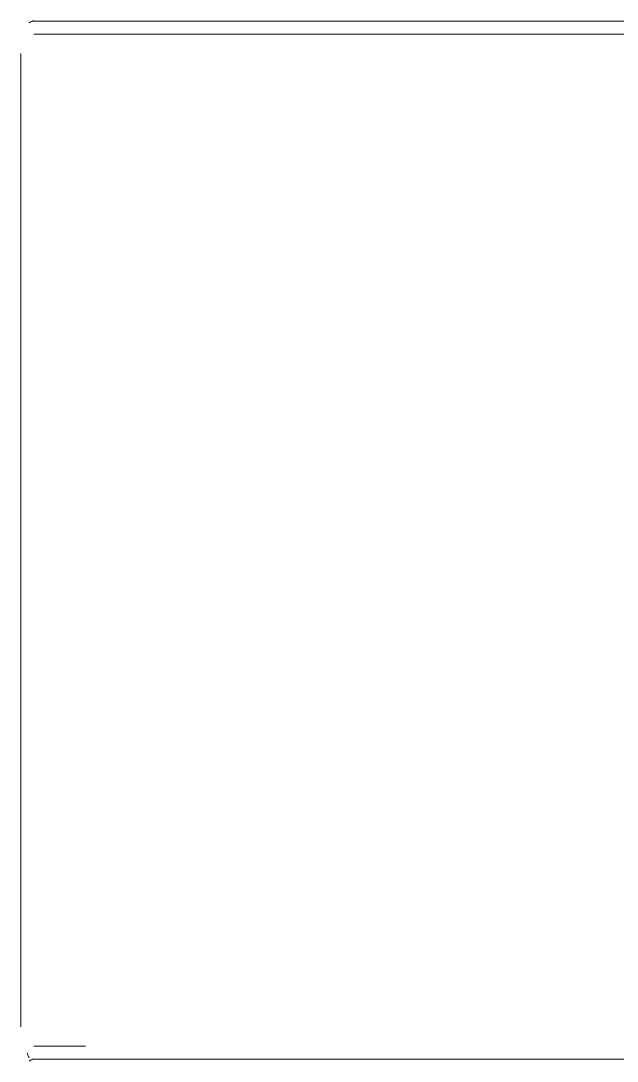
# Model space of a CAD drawing. Header units: millimetres. Extents: x 586.5 to 618.3, y 239.1 to 272.6.
# Drawn here: x 593.002 to 593.462, y 242.509 to 243.311 of the extents above; entities that cross this region are included whole.
import ezdxf

# ---------------------------------------------------------------- set-up
doc = ezdxf.new("R2010")
doc.units = ezdxf.units.MM
doc.header["$LTSCALE"] = 75
doc.layers.add('A Mobiliário LRZ', color=253, linetype='Continuous', lineweight=9)

msp = doc.modelspace()

# ---------------------------------------------------------------- linework, layer by layer
at = {"layer": 'A Mobiliário LRZ'}
for p, q in [((593.01155, 243.3104), (593.01154, 243.3104)), ((593.01154, 243.3104), (593.01158, 243.3104)), ((593.0116, 243.3104), (593.01155, 243.3104)), ((593.01158, 243.3104), (593.01167, 243.3104)), ((593.01171, 243.3104), (593.0116, 243.3104)), ((593.01167, 243.3104), (593.01183, 243.3104)), ((593.01189, 243.3104), (593.01171, 243.3104)), ((593.01183, 243.3104), (593.01205, 243.3104)), ((593.01213, 243.3104), (593.01189, 243.3104)), ((593.01205, 243.3104), (593.01234, 243.3104)), ((593.01243, 243.3104), (593.01213, 243.3104)), ((593.01234, 243.3104), (593.01269, 243.3104)), ((593.01279, 243.3104), (593.01243, 243.3104)), ((593.01269, 243.3104), (593.0131, 243.3104)), ((593.01322, 243.3104), (593.01279, 243.3104)), ((593.0131, 243.3104), (593.01357, 243.3104)), ((593.01371, 243.3104), (593.01322, 243.3104)), ((593.01357, 243.3104), (593.01411, 243.3104)), ((593.01426, 243.3104), (593.01371, 243.3104)), ((593.01411, 243.3104), (593.0147, 243.3104)), ((593.01487, 243.3104), (593.01426, 243.3104)), ((593.0147, 243.3104), (593.01535, 243.3104)), ((593.01554, 243.3104), (593.01487, 243.3104)), ((593.01535, 243.3104), (593.01606, 243.3104)), ((593.01627, 243.3104), (593.01554, 243.3104)), ((593.01606, 243.3104), (593.01683, 243.3104)), ((593.01705, 243.3104), (593.01627, 243.3104)), ((593.01683, 243.3104), (593.01765, 243.3104)), ((593.01788, 243.3104), (593.01705, 243.3104)), ((593.01765, 243.3104), (593.01853, 243.3104)), ((593.01878, 243.3104), (593.01788, 243.3104)), ((593.01853, 243.3104), (593.01946, 243.3104)), ((593.01972, 243.3104), (593.01878, 243.3104)), ((593.01946, 243.3104), (593.02044, 243.3104)), ((593.02071, 243.3104), (593.01972, 243.3104)), ((593.02044, 243.3104), (593.02147, 243.3104)), ((593.02176, 243.3104), (593.02071, 243.3104)), ((593.02147, 243.3104), (593.02255, 243.3104)), ((593.02285, 243.3104), (593.02176, 243.3104)), ((593.02255, 243.3104), (593.02368, 243.3104)), ((593.02399, 243.3104), (593.02285, 243.3104)), ((593.02368, 243.3104), (593.02484, 243.3104)), ((593.02517, 243.3104), (593.02399, 243.3104)), ((593.02484, 243.3104), (593.02606, 243.3104)), ((593.02639, 243.3104), (593.02517, 243.3104)), ((593.02606, 243.3104), (593.02731, 243.3104)), ((593.02766, 243.3104), (593.02639, 243.3104)), ((593.02731, 243.3104), (593.0286, 243.3104)), ((593.02896, 243.3104), (593.02766, 243.3104)), ((593.0286, 243.3104), (593.02993, 243.3104)), ((593.0303, 243.3104), (593.02896, 243.3104)), ((593.02993, 243.3104), (593.03129, 243.3104)), ((593.03167, 243.3104), (593.0303, 243.3104)), ((593.03129, 243.3104), (593.03269, 243.3104)), ((593.03307, 243.3104), (593.03167, 243.3104)), ((593.03269, 243.3104), (593.03412, 243.3104)), ((593.03451, 243.3104), (593.03307, 243.3104)), ((593.03412, 243.3104), (593.03557, 243.3104)), ((593.03597, 243.3104), (593.03451, 243.3104)), ((593.03557, 243.3104), (593.03705, 243.3104)), ((593.03745, 243.3104), (593.03597, 243.3104)), ((593.03705, 243.3104), (593.03855, 243.3104)), ((593.03896, 243.3104), (593.03745, 243.3104)), ((593.03855, 243.3104), (593.04007, 243.3104)), ((593.04049, 243.3104), (593.03896, 243.3104)), ((593.04007, 243.3104), (593.04162, 243.3104)), ((593.04204, 243.3104), (593.04049, 243.3104)), ((593.04162, 243.3104), (593.04317, 243.3104)), ((593.0436, 243.3104), (593.04204, 243.3104)), ((593.04317, 243.3104), (593.04474, 243.3104)), ((593.04517, 243.3104), (593.0436, 243.3104)), ((593.04474, 243.3104), (593.04633, 243.3104)), ((593.04675, 243.3104), (593.04517, 243.3104)), ((593.04633, 243.3104), (593.04792, 243.3104)), ((593.04835, 243.3104), (593.04675, 243.3104)), ((593.04792, 243.3104), (593.04951, 243.3104)), ((593.04994, 243.3104), (593.04835, 243.3104)), ((593.04951, 243.3104), (593.05111, 243.3104)), ((593.05154, 243.3104), (593.04994, 243.3104)), ((593.05111, 243.3104), (593.05154, 243.3104)), ((593.64654, 243.3104), (593.05154, 243.3104)), ((593.05154, 243.3104), (593.64654, 243.3104)), ((593.01154, 243.3004), (593.01158, 243.3004)), ((593.01158, 243.3004), (593.01167, 243.3004)), ((593.01167, 243.3004), (593.01183, 243.3004)), ((593.01183, 243.3004), (593.01205, 243.3004)), ((593.01205, 243.3004), (593.01234, 243.3004)), ((593.01234, 243.3004), (593.01269, 243.3004)), ((593.01269, 243.3004), (593.0131, 243.3004)), ((593.0131, 243.3004), (593.01357, 243.3004)), ((593.01357, 243.3004), (593.01411, 243.3004)), ((593.01411, 243.3004), (593.0147, 243.3004)), ((593.0147, 243.3004), (593.01535, 243.3004)), ((593.01535, 243.3004), (593.01606, 243.3004)), ((593.01606, 243.3004), (593.01683, 243.3004)), ((593.01683, 243.3004), (593.01765, 243.3004)), ((593.01765, 243.3004), (593.01853, 243.3004)), ((593.01853, 243.3004), (593.01946, 243.3004)), ((593.01946, 243.3004), (593.02044, 243.3004)), ((593.02044, 243.3004), (593.02147, 243.3004)), ((593.02147, 243.3004), (593.02255, 243.3004)), ((593.02255, 243.3004), (593.02368, 243.3004)), ((593.02368, 243.3004), (593.02484, 243.3004)), ((593.02484, 243.3004), (593.02606, 243.3004)), ((593.02606, 243.3004), (593.02731, 243.3004)), ((593.02731, 243.3004), (593.0286, 243.3004)), ((593.0286, 243.3004), (593.02993, 243.3004)), ((593.02993, 243.3004), (593.03129, 243.3004)), ((593.03129, 243.3004), (593.03269, 243.3004)), ((593.03269, 243.3004), (593.03412, 243.3004)), ((593.03412, 243.3004), (593.03557, 243.3004)), ((593.03557, 243.3004), (593.03705, 243.3004)), ((593.03705, 243.3004), (593.03855, 243.3004)), ((593.03855, 243.3004), (593.04007, 243.3004)), ((593.04007, 243.3004), (593.04162, 243.3004)), ((593.04162, 243.3004), (593.04317, 243.3004)), ((593.04317, 243.3004), (593.04474, 243.3004)), ((593.04474, 243.3004), (593.04633, 243.3004)), ((593.04633, 243.3004), (593.04792, 243.3004)), ((593.04792, 243.3004), (593.04951, 243.3004)), ((593.04951, 243.3004), (593.05111, 243.3004)), ((593.05111, 243.3004), (593.05154, 243.3004)), ((593.05154, 243.3004), (593.64654, 243.3004)), ((593.00154, 243.2854), (593.00154, 242.5354)), ((593.01155, 242.5204), (593.01154, 242.5204)), ((593.0116, 242.5204), (593.01155, 242.5204)), ((593.01171, 242.5204), (593.0116, 242.5204)), ((593.01189, 242.5204), (593.01171, 242.5204)), ((593.01213, 242.5204), (593.01189, 242.5204)), ((593.01243, 242.5204), (593.01213, 242.5204)), ((593.01279, 242.5204), (593.01243, 242.5204)), ((593.01322, 242.5204), (593.01279, 242.5204)), ((593.01371, 242.5204), (593.01322, 242.5204)), ((593.01426, 242.5204), (593.01371, 242.5204)), ((593.01487, 242.5204), (593.01426, 242.5204)), ((593.01554, 242.5204), (593.01487, 242.5204)), ((593.01627, 242.5204), (593.01554, 242.5204)), ((593.01705, 242.5204), (593.01627, 242.5204)), ((593.01788, 242.5204), (593.01705, 242.5204)), ((593.01878, 242.5204), (593.01788, 242.5204)), ((593.01972, 242.5204), (593.01878, 242.5204)), ((593.02071, 242.5204), (593.01972, 242.5204)), ((593.02176, 242.5204), (593.02071, 242.5204)), ((593.02285, 242.5204), (593.02176, 242.5204)), ((593.02399, 242.5204), (593.02285, 242.5204)), ((593.02517, 242.5204), (593.02399, 242.5204)), ((593.02639, 242.5204), (593.02517, 242.5204)), ((593.02766, 242.5204), (593.02639, 242.5204)), ((593.02896, 242.5204), (593.02766, 242.5204)), ((593.0303, 242.5204), (593.02896, 242.5204)), ((593.03167, 242.5204), (593.0303, 242.5204)), ((593.03307, 242.5204), (593.03167, 242.5204)), ((593.03451, 242.5204), (593.03307, 242.5204)), ((593.03597, 242.5204), (593.03451, 242.5204)), ((593.03745, 242.5204), (593.03597, 242.5204)), ((593.03896, 242.5204), (593.03745, 242.5204)), ((593.04049, 242.5204), (593.03896, 242.5204)), ((593.04204, 242.5204), (593.04049, 242.5204)), ((593.0436, 242.5204), (593.04204, 242.5204)), ((593.04517, 242.5204), (593.0436, 242.5204)), ((593.04675, 242.5204), (593.04517, 242.5204)), ((593.04835, 242.5204), (593.04675, 242.5204)), ((593.04994, 242.5204), (593.04835, 242.5204)), ((593.05154, 242.5204), (593.04994, 242.5204)), ((593.01155, 242.5104), (593.01154, 242.5104)), ((593.01154, 242.5104), (593.01158, 242.5104)), ((593.0116, 242.5104), (593.01155, 242.5104)), ((593.01158, 242.5104), (593.01167, 242.5104)), ((593.01171, 242.5104), (593.0116, 242.5104)), ((593.01167, 242.5104), (593.01183, 242.5104)), ((593.01189, 242.5104), (593.01171, 242.5104)), ((593.01183, 242.5104), (593.01205, 242.5104)), ((593.01213, 242.5104), (593.01189, 242.5104)), ((593.01205, 242.5104), (593.01234, 242.5104)), ((593.01243, 242.5104), (593.01213, 242.5104)), ((593.01234, 242.5104), (593.01269, 242.5104)), ((593.01279, 242.5104), (593.01243, 242.5104)), ((593.01269, 242.5104), (593.0131, 242.5104)), ((593.01322, 242.5104), (593.01279, 242.5104)), ((593.0131, 242.5104), (593.01357, 242.5104)), ((593.01371, 242.5104), (593.01322, 242.5104)), ((593.01357, 242.5104), (593.01411, 242.5104)), ((593.01426, 242.5104), (593.01371, 242.5104)), ((593.01411, 242.5104), (593.0147, 242.5104)), ((593.01487, 242.5104), (593.01426, 242.5104)), ((593.0147, 242.5104), (593.01535, 242.5104)), ((593.01554, 242.5104), (593.01487, 242.5104)), ((593.01535, 242.5104), (593.01606, 242.5104)), ((593.01627, 242.5104), (593.01554, 242.5104)), ((593.01606, 242.5104), (593.01683, 242.5104)), ((593.01705, 242.5104), (593.01627, 242.5104)), ((593.01683, 242.5104), (593.01765, 242.5104)), ((593.01788, 242.5104), (593.01705, 242.5104)), ((593.01765, 242.5104), (593.01853, 242.5104)), ((593.01878, 242.5104), (593.01788, 242.5104)), ((593.01853, 242.5104), (593.01946, 242.5104)), ((593.01972, 242.5104), (593.01878, 242.5104)), ((593.01946, 242.5104), (593.02044, 242.5104)), ((593.02071, 242.5104), (593.01972, 242.5104)), ((593.02044, 242.5104), (593.02147, 242.5104)), ((593.02176, 242.5104), (593.02071, 242.5104)), ((593.02147, 242.5104), (593.02255, 242.5104)), ((593.02285, 242.5104), (593.02176, 242.5104)), ((593.02255, 242.5104), (593.02368, 242.5104)), ((593.02399, 242.5104), (593.02285, 242.5104)), ((593.02368, 242.5104), (593.02484, 242.5104)), ((593.02517, 242.5104), (593.02399, 242.5104)), ((593.02484, 242.5104), (593.02606, 242.5104)), ((593.02639, 242.5104), (593.02517, 242.5104)), ((593.02606, 242.5104), (593.02731, 242.5104)), ((593.02766, 242.5104), (593.02639, 242.5104)), ((593.02731, 242.5104), (593.0286, 242.5104)), ((593.02896, 242.5104), (593.02766, 242.5104)), ((593.0286, 242.5104), (593.02993, 242.5104)), ((593.0303, 242.5104), (593.02896, 242.5104)), ((593.02993, 242.5104), (593.03129, 242.5104)), ((593.03167, 242.5104), (593.0303, 242.5104)), ((593.03129, 242.5104), (593.03269, 242.5104)), ((593.03307, 242.5104), (593.03167, 242.5104)), ((593.03269, 242.5104), (593.03412, 242.5104)), ((593.03451, 242.5104), (593.03307, 242.5104)), ((593.03412, 242.5104), (593.03557, 242.5104)), ((593.03597, 242.5104), (593.03451, 242.5104)), ((593.03557, 242.5104), (593.03705, 242.5104)), ((593.03745, 242.5104), (593.03597, 242.5104)), ((593.03705, 242.5104), (593.03855, 242.5104)), ((593.03896, 242.5104), (593.03745, 242.5104)), ((593.03855, 242.5104), (593.04007, 242.5104)), ((593.04049, 242.5104), (593.03896, 242.5104)), ((593.04007, 242.5104), (593.04162, 242.5104)), ((593.04204, 242.5104), (593.04049, 242.5104)), ((593.04162, 242.5104), (593.04317, 242.5104)), ((593.0436, 242.5104), (593.04204, 242.5104)), ((593.04317, 242.5104), (593.04474, 242.5104)), ((593.04517, 242.5104), (593.0436, 242.5104)), ((593.04474, 242.5104), (593.04633, 242.5104)), ((593.04675, 242.5104), (593.04517, 242.5104)), ((593.04633, 242.5104), (593.04792, 242.5104)), ((593.04835, 242.5104), (593.04675, 242.5104)), ((593.04792, 242.5104), (593.04951, 242.5104)), ((593.04994, 242.5104), (593.04835, 242.5104)), ((593.04951, 242.5104), (593.05111, 242.5104)), ((593.05154, 242.5104), (593.04994, 242.5104)), ((593.05111, 242.5104), (593.05154, 242.5104)), ((593.64654, 242.5104), (593.05154, 242.5104)), ((593.05154, 242.5104), (593.64654, 242.5104))]:
    msp.add_line(p, q, dxfattribs=at)
for centre, start, end in [((593.01154, 243.3054), 90, 135), ((593.01154, 243.3154), 255, 270), ((593.01154, 243.3154), 270, 277.62999), ((593.01154, 242.5154), 180, 225), ((593.01154, 242.5154), 255, 270), ((593.01154, 242.5054), 90, 135), ((593.01154, 242.5154), 270, 277.62999)]:
    msp.add_arc(centre, 0.005, start, end, dxfattribs=at)

doc.saveas('drawing.dxf')
